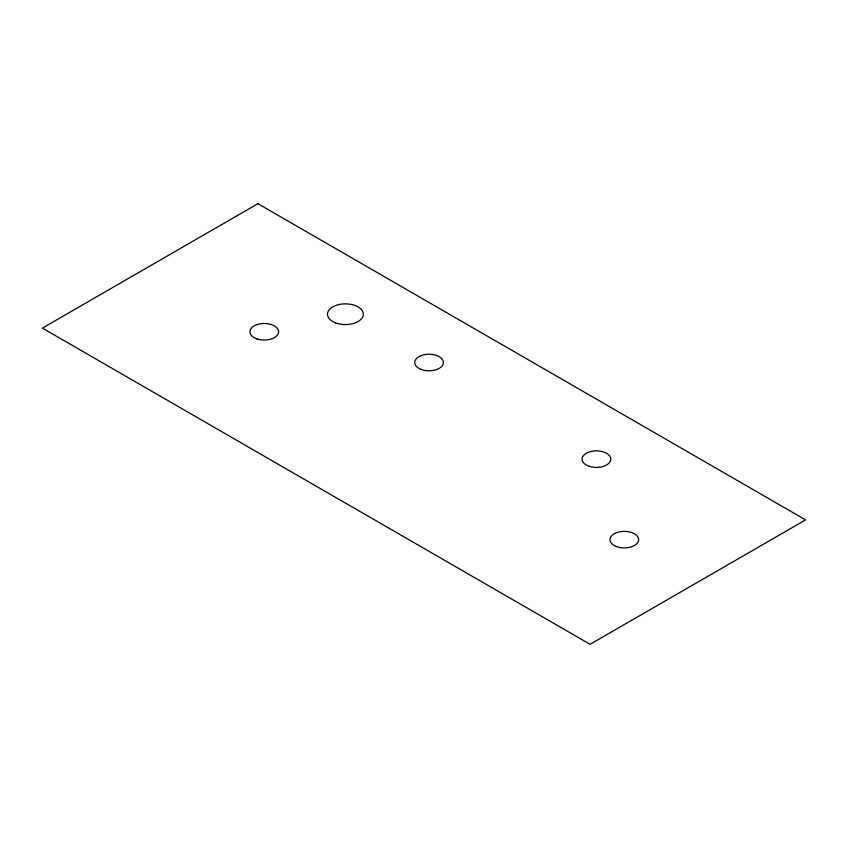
<?xml version="1.0" encoding="UTF-8"?>
<svg xmlns="http://www.w3.org/2000/svg" width="848" height="848" viewBox="0 0 848 848"><rect width="100%" height="100%" fill="white"/><g stroke="black" fill="none" stroke-linecap="round" stroke-linejoin="round"><path stroke-width="1.27" d="M257.919 203.69L42.4 328.112L590.081 644.31L805.6 519.888L257.919 203.69M257.092 338.946A14.342 8.279 0 0 0 278.6 331.78A14.342 8.279 0 0 0 257.092 324.604A14.342 8.279 0 0 0 257.092 338.946M616.273 546.504A14.342 8.279 0 0 0 638.618 540.24A14.342 8.279 0 0 0 618.044 532.194A14.342 8.279 0 0 0 616.273 546.504M589.243 466.305A14.342 8.279 0 0 0 610.761 459.128A14.342 8.279 0 0 0 589.243 451.963A14.342 8.279 0 0 0 589.243 466.305M335.352 322.781A17.925 10.356 0 0 0 363.283 314.947A17.925 10.356 0 0 0 337.568 304.898A17.925 10.356 0 0 0 335.352 322.781M421.032 369.378A14.342 8.279 0 0 0 443.377 363.103A14.342 8.279 0 0 0 422.802 355.068A14.342 8.279 0 0 0 421.032 369.378"/></g></svg>
